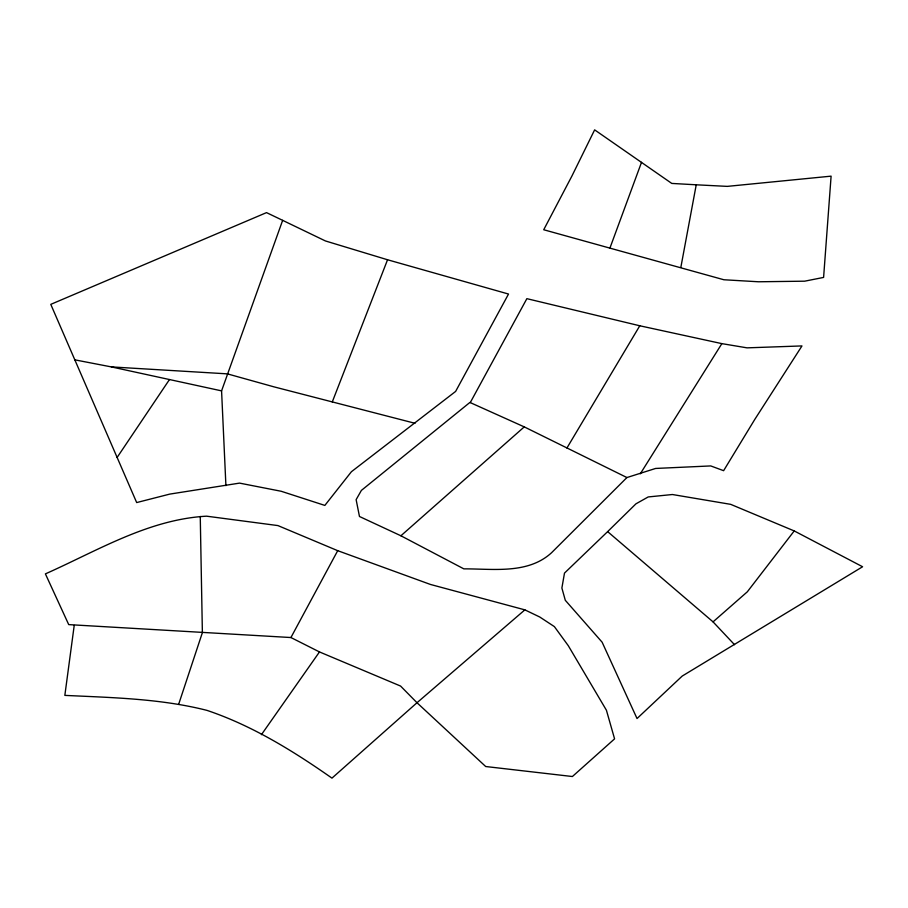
<?xml version="1.0" encoding="UTF-8"?>
<svg xmlns="http://www.w3.org/2000/svg" width="908" height="908" viewBox="0 0 908 908"><rect width="100%" height="100%" fill="white"/><g stroke="black" fill="none" stroke-linecap="round" stroke-linejoin="round"><path stroke-width="1.36" d="M74.218 625.43L64.843 695.38C112.388 697.662 160.625 698.57 207.001 710.385C252.083 725.537 293.182 750.961 331.965 778.133L416.999 702.735L524.869 609.858L539.772 617.02L554.379 626.611L568.283 645.69L606.419 710.238L614.58 738.862L572.403 776.522L485.701 766.522L416.999 702.735L400.587 686.062L319.48 651.933L290.923 637.541L68.724 624.613L45.4 573.879C97.338 550.793 148.401 519.387 206.559 516.175L277.927 525.584L337.708 550.679L430.46 584.457L524.869 609.858M680.83 267.463L696.232 184.801L727.285 186.378L831.104 176.152L823.601 277.417L804.658 281.185L758.543 281.775L723.88 279.755L543.722 229.747L571.915 176.038L594.638 129.867L671.784 183.427L696.232 184.801M178.649 704.313L202.382 632.638L200.259 516.482M225.91 485.644L221.575 390.871L282.649 220.349L266.521 212.62L50.78 304.362L136.677 502.567L169.739 494.111L239.542 483.113L281.219 491.273L324.848 505.416L351.407 471.729L455.623 391.427L508.525 294.044L387.546 259.767L325.416 240.949L282.649 220.349M609.892 248.168L641.525 162.305M332.283 401.926L387.546 259.767M337.708 550.679L290.923 637.541M470.265 402.596L526.867 298.664L639.788 325.779L721.871 343.633L747.057 347.855L801.98 345.925L754.775 419.428L723.619 470.685L710.748 465.929L655.621 468.449L626.917 477.551L551.496 552.79C527.832 574.412 493.146 568.749 463.84 568.862L400.905 535.777L359.466 516.493L356.129 499.65L361.384 490.411L469.901 402.437L524.256 426.885L626.917 477.551M566.933 448.007L639.788 325.779M640.288 473.828L721.871 343.633M117.121 457.462L169.478 379.544M319.48 651.933L261.413 734.697M794.228 530.93L747.307 591.823L713.052 621.866L607.634 531.623L564.492 573.096L561.882 588.021L565.298 600.302L602.129 642.206L637.03 718.534L682.214 676.063L862.6 566.751L794.228 530.93L730.702 504.349L672.397 494.519L648.21 496.948L635.952 503.826L607.634 531.623M400.905 535.777L524.256 426.885M74.797 359.84L111.378 366.911L227.363 373.858L273.807 386.808L414.99 423.287M111.378 366.911L221.575 390.871M713.052 621.866L734.538 644.703"/></g></svg>
